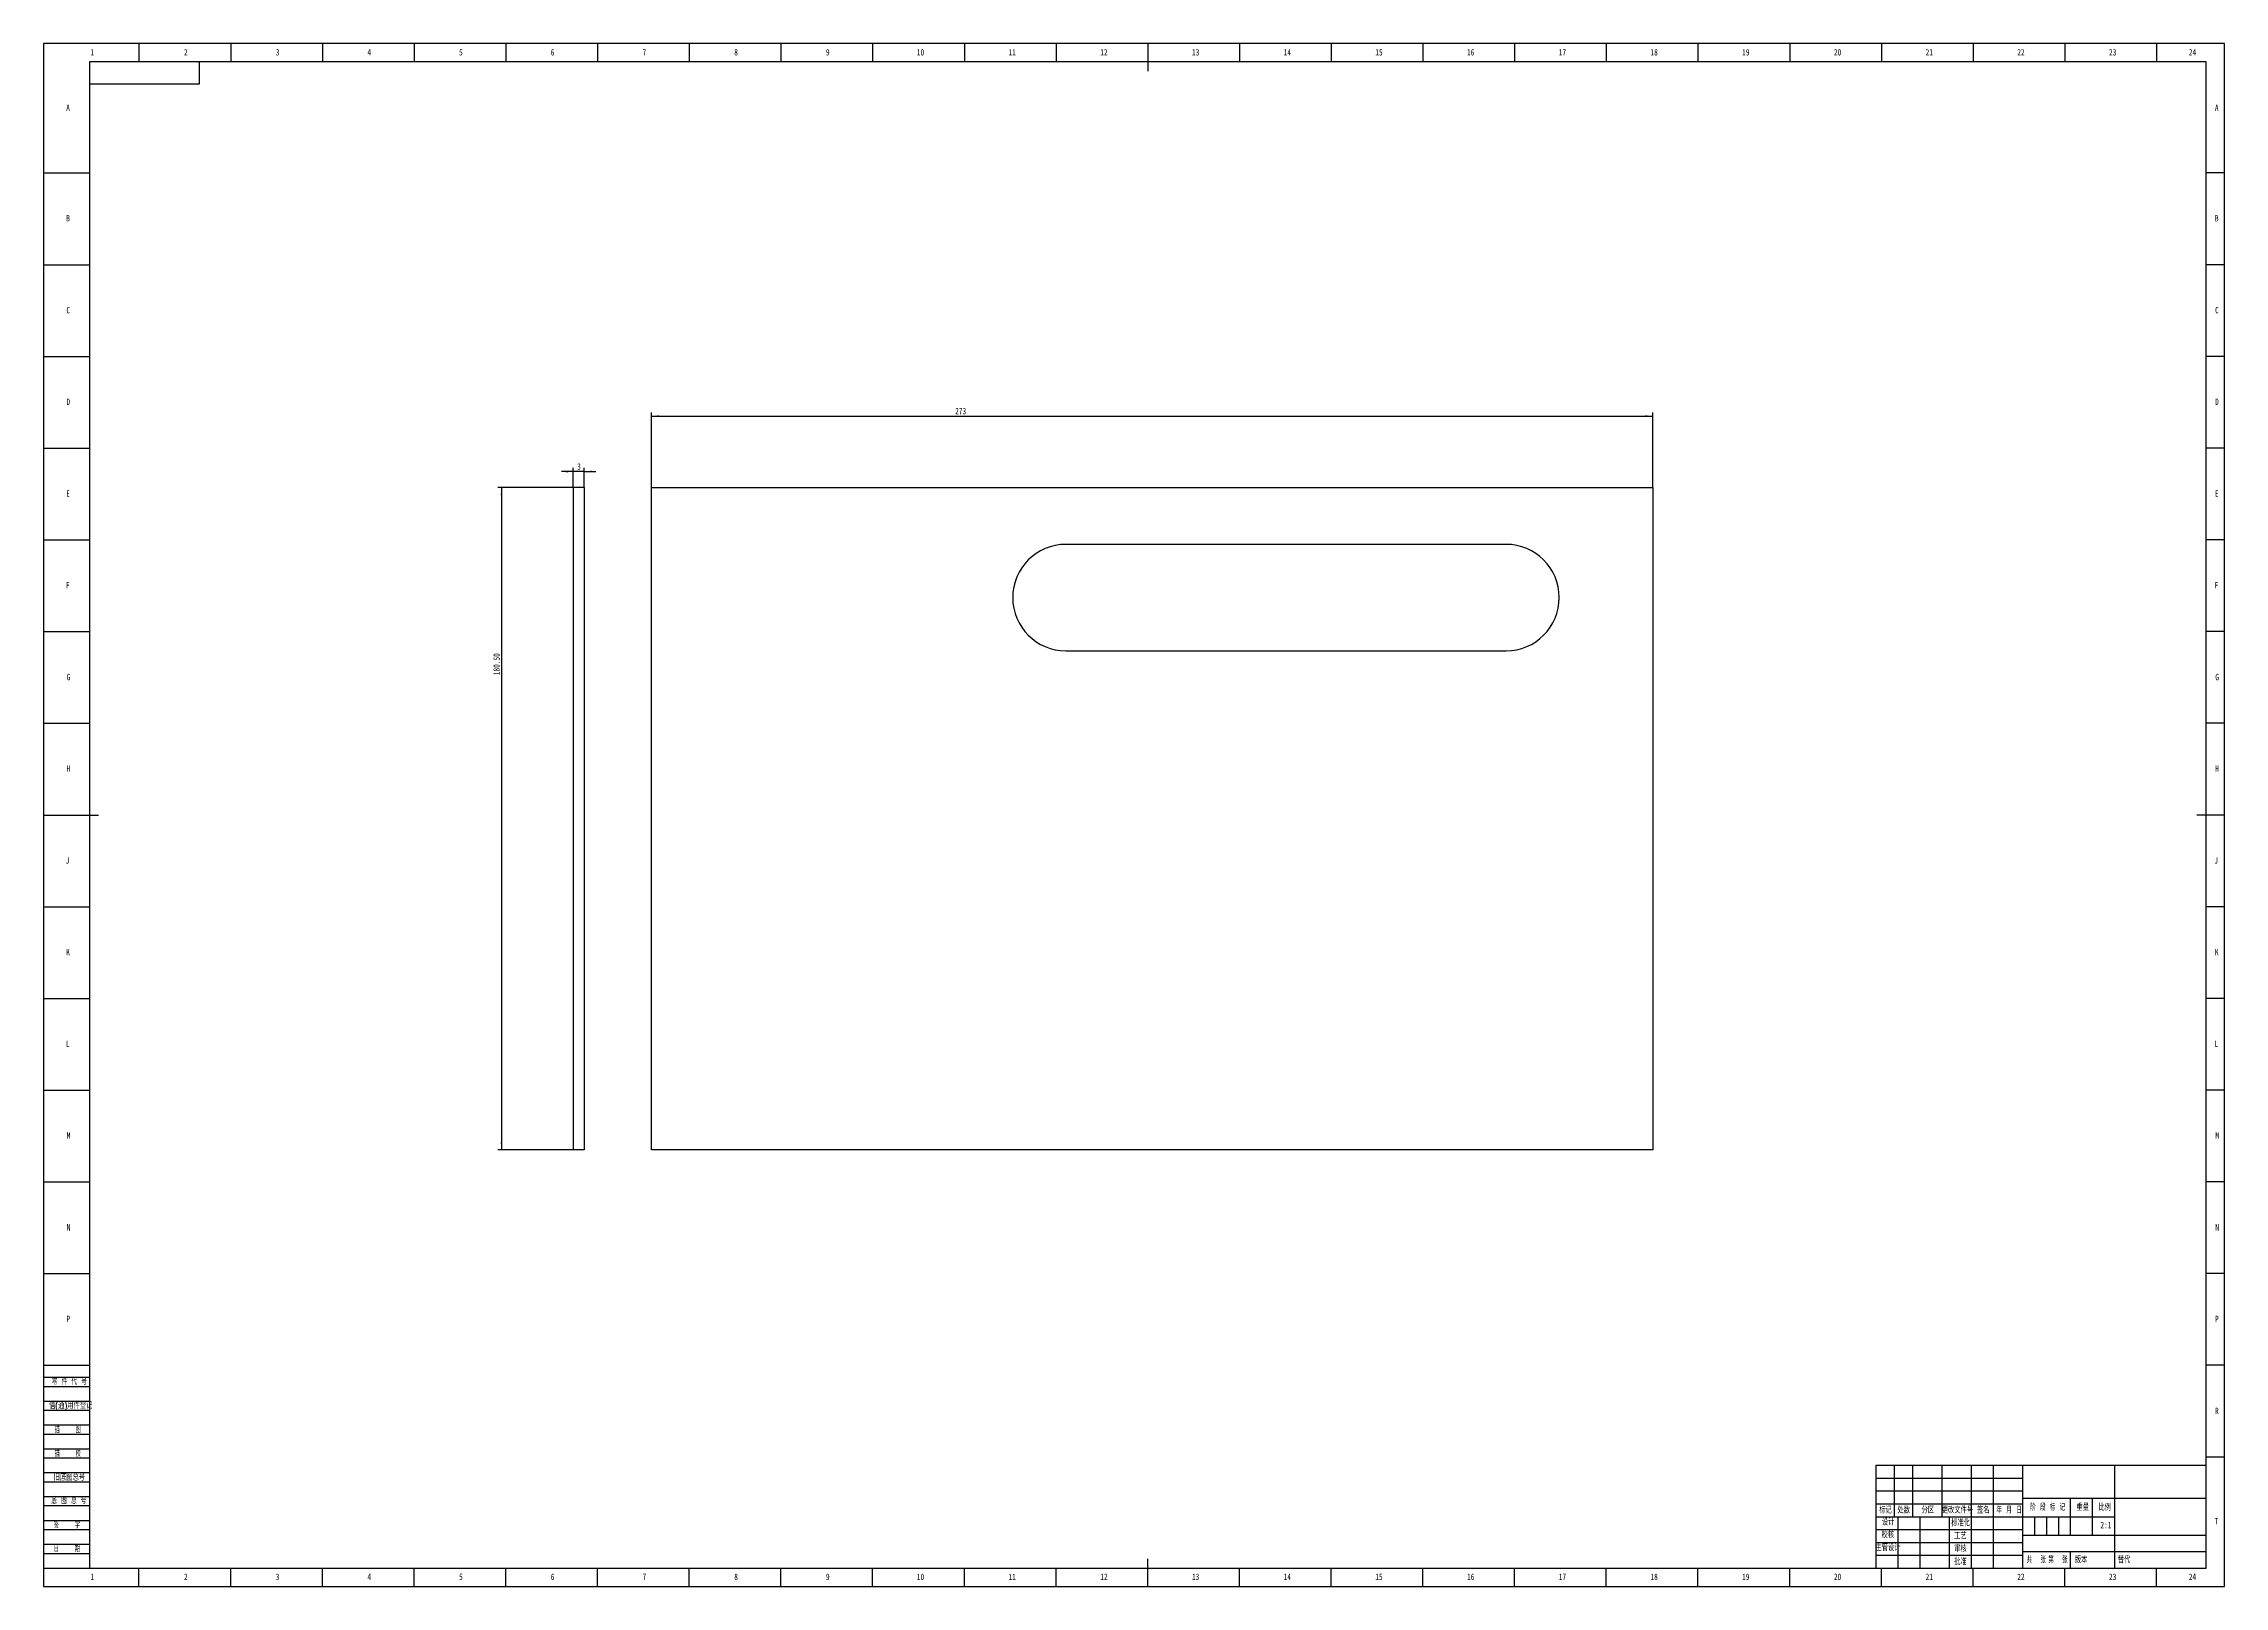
# Model space of a CAD drawing. Header units: millimetres. Extents: x 0 to 1189, y 0 to 841.
import ezdxf

# ---------------------------------------------------------------- set-up
doc = ezdxf.new("R2010")
doc.units = ezdxf.units.MM
for name, color, linetype in [('10', 7, 'Continuous'), ('5', 7, 'Continuous'), ('9', 7, 'Continuous'), ('SLD-0', 7, 'Continuous')]:
    doc.layers.add(name, color=color, linetype=linetype)
doc.styles.add('SLDTEXTSTYLE0', font='TXT', dxfattribs={"width": 0.7, "bigfont": 'bigfont'})
doc.styles.add('SLDTEXTSTYLE1', font='TXT', dxfattribs={"width": 0.6, "bigfont": 'bigfont'})
doc.styles.add('SLDTEXTSTYLE2', font='TXT', dxfattribs={"width": 0.614286, "bigfont": 'bigfont'})
doc.styles.add('SLDTEXTSTYLE3', font='TXT', dxfattribs={"width": 0.62, "bigfont": 'bigfont'})
doc.styles.add('SLDTEXTSTYLE4', font='TXT', dxfattribs={"width": 0.566667, "bigfont": 'bigfont'})
doc.styles.add('SLDTEXTSTYLE5', font='TXT', dxfattribs={"width": 0.7})
doc.dimstyles.new('SLDDIMSTYLE0', dxfattribs={"dimtxt": 3.5, "dimasz": 4.08, "dimexe": 0, "dimexo": 0.0625, "dimgap": 0.875, "dimtad": 2, "dimlfac": 0.5, "dimrnd": 1e-09, "dimzin": 12, "dimdsep": 46, "dimtxsty": 'SLDTEXTSTYLE5', "dimsah": 1, "dimcen": 0.09, "dimadec": 0, "dimazin": 3, "dimtfac": 1, "dimtofl": 0, "dimtmove": 0, "dimatfit": 3, "dimfxl": 1, "dimfrac": 2, "dimtolj": 1, "dimtzin": 12, "dimarcsym": 0})
doc.dimstyles.new('SLDDIMSTYLE1', dxfattribs={"dimtxt": 3.5, "dimasz": 4.08, "dimexe": 0, "dimexo": 0.0625, "dimgap": 0.875, "dimtad": 2, "dimlfac": 0.5, "dimrnd": 1e-09, "dimzin": 4, "dimdsep": 46, "dimtxsty": 'SLDTEXTSTYLE5', "dimsah": 1, "dimcen": 0.09, "dimadec": 0, "dimazin": 1, "dimtfac": 1, "dimtofl": 0, "dimtmove": 0, "dimatfit": 3, "dimfxl": 1, "dimfrac": 2, "dimtolj": 1, "dimtzin": 12, "dimarcsym": 0})
doc.dimstyles.new('SLDDIMSTYLE2', dxfattribs={"dimtxt": 3.5, "dimasz": 4.08, "dimexe": 0, "dimexo": 0.0625, "dimgap": 0.875, "dimtad": 2, "dimlfac": 0.5, "dimrnd": 1e-09, "dimzin": 12, "dimdsep": 46, "dimtxsty": 'SLDTEXTSTYLE5', "dimsah": 1, "dimcen": 0.09, "dimadec": 0, "dimazin": 3, "dimtfac": 1, "dimtmove": 0, "dimatfit": 0, "dimfxl": 1, "dimfrac": 2, "dimtolj": 1, "dimtzin": 12, "dimarcsym": 0})

# ---------------------------------------------------------------- blocks, each defined once
blk = doc.blocks.new('_D')
at = {"layer": '10'}
for p, q in [((331.4, 599), (331.4, 639.9)), ((331.4, 637.9), (877.4, 637.9)), ((877.4, 599), (877.4, 639.9))]:
    blk.add_line(p, q, dxfattribs=at)
for points in [[(331.4, 637.9), (335.4, 637.4), (335.4, 638.4)], [(877.4, 637.9), (873.3, 638.4), (873.3, 637.4)]]:
    blk.add_solid(points, dxfattribs=at)
at = {"layer": '10', "insert": (497, 642.4), "char_height": 3.5, "attachment_point": 1, "style": 'SLDTEXTSTYLE5'}
blk.add_mtext('273', dxfattribs=at)
blk = doc.blocks.new('_D_1')
at = {"layer": '10'}
for p, q in [((288.7, 599), (247.7, 599)), ((249.7, 599), (249.7, 238)), ((288.7, 238), (247.7, 238))]:
    blk.add_line(p, q, dxfattribs=at)
for points in [[(249.7, 599), (249.2, 594.9), (250.2, 594.9)], [(249.7, 238), (250.2, 242.1), (249.2, 242.1)]]:
    blk.add_solid(points, dxfattribs=at)
at = {"layer": '10', "insert": (245.2, 496.7), "char_height": 3.5, "attachment_point": 1, "rotation": 90, "style": 'SLDTEXTSTYLE5'}
blk.add_mtext('180.50', dxfattribs=at)
blk = doc.blocks.new('_D_2')
at = {"layer": '10'}
for p, q in [((288.7, 607.7), (282.4, 607.7)), ((288.7, 599), (288.7, 609.7)), ((294.7, 607.7), (288.7, 607.7)), ((294.7, 599), (294.7, 609.7)), ((294.7, 607.7), (301.1, 607.7))]:
    blk.add_line(p, q, dxfattribs=at)
for points in [[(288.7, 607.7), (284.6, 608.2), (284.6, 607.2)], [(294.7, 607.7), (298.8, 607.2), (298.8, 608.2)]]:
    blk.add_solid(points, dxfattribs=at)
at = {"layer": '10', "insert": (290.9, 612.2), "char_height": 3.5, "attachment_point": 1, "style": 'SLDTEXTSTYLE5'}
blk.add_mtext('3', dxfattribs=at)

msp = doc.modelspace()

# ---------------------------------------------------------------- linework, layer by layer
at = {"color": 7, "linetype": 'Continuous', "lineweight": 25}
for p, q in [((294.701, 599.03), (288.701, 599.03)), ((288.701, 599.03), (288.701, 238.03)), ((294.701, 599.03), (294.701, 238.03)), ((331.352, 599.03), (877.352, 599.03)), ((331.352, 238.03), (331.352, 599.03)), ((877.352, 599.03), (877.352, 238.03)), ((797.352, 568.03), (557.352, 568.03)), ((557.352, 510.03), (797.352, 510.03)), ((294.701, 238.03), (288.701, 238.03)), ((877.352, 238.03), (331.352, 238.03))]:
    msp.add_line(p, q, dxfattribs=at)
for centre, start, end in [((557.352, 539.03), 90, 270), ((797.352, 539.03), 270, 90)]:
    msp.add_arc(centre, 29, start, end, dxfattribs=at)
at = {"layer": '5', "color": 7}
for p, q in [((1189, 841), (0, 841)), ((0, 841), (0, 0)), ((1189, 0), (1189, 841)), ((0, 114), (25, 114)), ((0, 109), (25, 109)), ((0, 101), (25, 101)), ((0, 96), (25, 96)), ((0, 88), (25, 88)), ((0, 83), (25, 83)), ((0, 75), (25, 75)), ((0, 70), (25, 70)), ((0, 62), (25, 62)), ((0, 57), (25, 57)), ((0, 49), (25, 49)), ((999, 59), (1079, 59)), ((999, 52), (1079, 52)), ((0, 44), (25, 44)), ((0, 36), (25, 36)), ((1085.5, 38), (1085.5, 28)), ((1092, 38), (1092, 28)), ((1098.5, 38), (1098.5, 28)), ((0, 31), (25, 31)), ((0, 23), (25, 23)), ((0, 18), (25, 18)), ((0, 0), (1189, 0))]:
    msp.add_line(p, q, dxfattribs=at)
at = {"layer": '5'}
for p, q in [((52, 841), (52, 831.05)), ((102, 841), (102, 831.05)), ((152, 841), (152, 831.05)), ((202, 841), (202, 831.05)), ((252, 841), (252, 831.05)), ((302, 841), (302, 831.05)), ((352, 841), (352, 831.05)), ((402, 841), (402, 831.05)), ((452, 841), (452, 831.05)), ((502, 841), (502, 831.05)), ((552, 841), (552, 831.05)), ((652, 841), (652, 831.05)), ((702, 841), (702, 831.05)), ((752, 841), (752, 831.05)), ((802, 841), (802, 831.05)), ((852, 841), (852, 831.05)), ((902, 841), (902, 831.05)), ((952, 841), (952, 831.05)), ((1002, 841), (1002, 831.05)), ((1052, 841), (1052, 831.05)), ((1102, 841), (1102, 831.05)), ((1152, 841), (1152, 831.05)), ((0, 770.5), (25, 770.5)), ((1189, 770.5), (1179, 770.5)), ((0, 720.5), (25, 720.5)), ((1189, 720.5), (1179, 720.5)), ((0, 670.5), (25, 670.5)), ((1189, 670.5), (1179, 670.5)), ((0, 620.5), (25, 620.5)), ((1189, 620.5), (1179, 620.5)), ((0, 570.5), (25, 570.5)), ((1189, 570.5), (1179, 570.5)), ((0, 520.5), (25, 520.5)), ((1189, 520.5), (1179, 520.5)), ((0, 470.5), (25, 470.5)), ((1189, 470.5), (1179, 470.5)), ((0, 370.5), (25, 370.5)), ((1189, 370.5), (1179, 370.5)), ((0, 320.5), (25, 320.5)), ((1189, 320.5), (1179, 320.5)), ((0, 270.5), (25, 270.5)), ((1189, 270.5), (1179, 270.5)), ((0, 220.5), (25, 220.5)), ((1189, 220.5), (1179, 220.5)), ((0, 170.5), (25, 170.5)), ((1189, 170.5), (1179, 170.5)), ((0, 120.5), (25, 120.5)), ((1189, 120.5), (1179, 120.5)), ((1189, 70.5), (1179, 70.5)), ((52, 0), (52, 10)), ((102, 0), (102, 10)), ((152, 0), (152, 10)), ((202, 0), (202, 10)), ((252, 0), (252, 10)), ((302, 0), (302, 10)), ((352, 0), (352, 10)), ((402, 0), (402, 10)), ((452, 0), (452, 10)), ((502, 0), (502, 10)), ((552, 0), (552, 10)), ((652, 0), (652, 10)), ((702, 0), (702, 10)), ((752, 0), (752, 10)), ((802, 0), (802, 10)), ((852, 0), (852, 10)), ((902, 0), (902, 10)), ((952, 0), (952, 10)), ((1002, 0), (1002, 10)), ((1052, 0), (1052, 10)), ((1102, 0), (1102, 10)), ((1152, 0), (1152, 10))]:
    msp.add_line(p, q, dxfattribs=at)
at = {"layer": '5', "lineweight": 25}
for p, q in [((602, 841), (602, 826)), ((0, 420.5), (30, 420.5)), ((1189, 420.5), (1174, 420.5)), ((602, 0), (602, 15)), ((1105, 18.982), (1105, 10))]:
    msp.add_line(p, q, dxfattribs=at)
at = {"layer": '5', "color": 7, "lineweight": 25}
for p, q in [((1179, 831.05), (25, 831.05)), ((25, 831.05), (25, 10)), ((85, 819), (85, 831)), ((1179, 10), (1179, 831.05)), ((25, 819), (85, 819)), ((999, 66), (1179, 66)), ((999, 66), (999, 10)), ((1009, 66), (1009, 38)), ((1019, 66), (1019, 38)), ((1035, 66), (1035, 38)), ((1051, 66), (1051, 10)), ((1063, 66), (1063, 10)), ((1079, 66), (1079, 10)), ((1129, 66), (1129, 38)), ((1079, 48), (1179, 48)), ((1105, 48), (1105, 28)), ((1117, 48), (1117, 28)), ((999, 45), (1079, 45)), ((999, 38), (1129, 38)), ((1011, 38), (1011, 10)), ((1023, 38), (1023, 10)), ((1039, 38), (1039, 10)), ((1129, 38), (1129, 10)), ((999, 31), (1079, 31)), ((999, 24), (1079, 24)), ((1079, 28), (1179, 28)), ((999, 17), (1079, 17)), ((1079.006, 18.982), (1179, 18.982)), ((0, 10), (1179, 10))]:
    msp.add_line(p, q, dxfattribs=at)

# ---------------------------------------------------------------- texts
at = {"layer": '10', "char_height": 3.5, "attachment_point": 2}
for s, insert, style in [('1', (26.544, 838.039), 'SLDTEXTSTYLE5'), ('2', (77.544, 838.039), 'SLDTEXTSTYLE5'), ('3', (127.544, 838.039), 'SLDTEXTSTYLE5'), ('4', (177.544, 838.039), 'SLDTEXTSTYLE5'), ('5', (227.544, 838.039), 'SLDTEXTSTYLE5'), ('6', (277.547, 838.039), 'SLDTEXTSTYLE5'), ('7', (327.547, 838.039), 'SLDTEXTSTYLE5'), ('8', (377.547, 838.039), 'SLDTEXTSTYLE5'), ('9', (427.547, 838.039), 'SLDTEXTSTYLE5'), ('10', (478.089, 838.039), 'SLDTEXTSTYLE5'), ('11', (528.089, 838.039), 'SLDTEXTSTYLE5'), ('12', (578.089, 838.039), 'SLDTEXTSTYLE5'), ('13', (628.089, 838.039), 'SLDTEXTSTYLE5'), ('14', (678.089, 838.039), 'SLDTEXTSTYLE5'), ('15', (728.089, 838.039), 'SLDTEXTSTYLE5'), ('16', (778.091, 838.039), 'SLDTEXTSTYLE5'), ('17', (828.091, 838.039), 'SLDTEXTSTYLE5'), ('18', (878.091, 838.039), 'SLDTEXTSTYLE5'), ('19', (928.091, 838.039), 'SLDTEXTSTYLE5'), ('20', (978.089, 838.039), 'SLDTEXTSTYLE5'), ('21', (1028.089, 838.039), 'SLDTEXTSTYLE5'), ('22', (1078.089, 838.039), 'SLDTEXTSTYLE5'), ('23', (1128.089, 838.039), 'SLDTEXTSTYLE5'), ('24', (1171.589, 838.039), 'SLDTEXTSTYLE5'), ('A', (13.32, 807.712), 'SLDTEXTSTYLE5'), ('A', (1184.82, 807.712), 'SLDTEXTSTYLE5'), ('B', (13.32, 747.539), 'SLDTEXTSTYLE5'), ('B', (1184.82, 747.539), 'SLDTEXTSTYLE5'), ('C', (13.427, 697.462), 'SLDTEXTSTYLE5'), ('C', (1184.927, 697.462), 'SLDTEXTSTYLE5'), ('D', (13.43, 647.539), 'SLDTEXTSTYLE5'), ('D', (1184.93, 647.539), 'SLDTEXTSTYLE5'), ('E', (13.318, 597.462), 'SLDTEXTSTYLE5'), ('E', (1184.818, 597.462), 'SLDTEXTSTYLE5'), ('F', (13.224, 547.539), 'SLDTEXTSTYLE5'), ('F', (1184.724, 547.539), 'SLDTEXTSTYLE5'), ('G', (13.539, 497.462), 'SLDTEXTSTYLE5'), ('G', (1185.039, 497.462), 'SLDTEXTSTYLE5'), ('H', (13.43, 447.539), 'SLDTEXTSTYLE5'), ('H', (1184.93, 447.539), 'SLDTEXTSTYLE5'), ('J', (13.015, 397.462), 'SLDTEXTSTYLE5'), ('J', (1184.515, 397.462), 'SLDTEXTSTYLE5'), ('K', (13.32, 347.539), 'SLDTEXTSTYLE5'), ('K', (1184.82, 347.539), 'SLDTEXTSTYLE5'), ('L', (13.181, 297.462), 'SLDTEXTSTYLE5'), ('L', (1184.681, 297.462), 'SLDTEXTSTYLE5'), ('M', (13.597, 247.539), 'SLDTEXTSTYLE5'), ('M', (1185.097, 247.539), 'SLDTEXTSTYLE5'), ('N', (13.549, 197.462), 'SLDTEXTSTYLE5'), ('N', (1185.049, 197.462), 'SLDTEXTSTYLE5'), ('P', (13.444, 147.539), 'SLDTEXTSTYLE5'), ('P', (1184.944, 147.539), 'SLDTEXTSTYLE5'), ('R', (1184.93, 97.462), 'SLDTEXTSTYLE5'), ('T', (1184.656, 37.289), 'SLDTEXTSTYLE5'), ('校核', (1005.494, 29.857), 'SLDTEXTSTYLE0'), ('主管设计', (1005.562, 22.83), 'SLDTEXTSTYLE0'), ('1', (26.544, 6.962), 'SLDTEXTSTYLE5'), ('2', (77.544, 6.962), 'SLDTEXTSTYLE5'), ('3', (127.544, 6.962), 'SLDTEXTSTYLE5'), ('4', (177.544, 6.962), 'SLDTEXTSTYLE5'), ('5', (227.544, 6.962), 'SLDTEXTSTYLE5'), ('6', (277.547, 6.962), 'SLDTEXTSTYLE5'), ('7', (327.547, 6.962), 'SLDTEXTSTYLE5'), ('8', (377.547, 6.962), 'SLDTEXTSTYLE5'), ('9', (427.547, 6.962), 'SLDTEXTSTYLE5'), ('10', (478.089, 6.962), 'SLDTEXTSTYLE5'), ('11', (528.089, 6.962), 'SLDTEXTSTYLE5'), ('12', (578.089, 6.962), 'SLDTEXTSTYLE5'), ('13', (628.089, 6.962), 'SLDTEXTSTYLE5'), ('14', (678.089, 6.962), 'SLDTEXTSTYLE5'), ('15', (728.089, 6.962), 'SLDTEXTSTYLE5'), ('16', (778.091, 6.962), 'SLDTEXTSTYLE5'), ('17', (828.091, 6.962), 'SLDTEXTSTYLE5'), ('18', (878.091, 6.962), 'SLDTEXTSTYLE5'), ('19', (928.091, 6.962), 'SLDTEXTSTYLE5'), ('20', (978.089, 6.962), 'SLDTEXTSTYLE5'), ('21', (1028.089, 6.962), 'SLDTEXTSTYLE5'), ('22', (1078.089, 6.962), 'SLDTEXTSTYLE5'), ('23', (1128.089, 6.962), 'SLDTEXTSTYLE5'), ('24', (1171.589, 6.962), 'SLDTEXTSTYLE5')]:
    msp.add_mtext(s, dxfattribs=dict(at, insert=insert, style=style))
at = {"layer": '10', "color": 7, "insert": (1110.844, 16.188), "char_height": 3.5, "attachment_point": 2, "style": 'SLDTEXTSTYLE0'}
msp.add_mtext('版本', dxfattribs=at)
at = {"layer": '9', "color": 7, "char_height": 3.5}
for s, insert, attachment_point, style in [('零 件 代 号', (4.482, 113.36), 1, 'SLDTEXTSTYLE2'), ('借(通)用件登记', (2.933, 100.276), 1, 'SLDTEXTSTYLE0'), ('描    图', (13.129, 87.176), 2, 'SLDTEXTSTYLE4'), ('描    校', (13.129, 74.137), 2, 'SLDTEXTSTYLE4'), ('旧底图总号', (5.459, 61.201), 1, 'SLDTEXTSTYLE0'), ('底 图 总 号', (4.212, 48.433), 1, 'SLDTEXTSTYLE2'), ('标记', (1004.245, 43.306), 2, 'SLDTEXTSTYLE0'), ('设计', (1005.645, 36.767), 2, 'SLDTEXTSTYLE0'), ('处数', (1014.171, 43.306), 2, 'SLDTEXTSTYLE0'), ('分区', (1027.308, 43.306), 2, 'SLDTEXTSTYLE0'), ('更改文件号', (1043.482, 43.306), 2, 'SLDTEXTSTYLE0'), ('标准化', (1045.185, 36.358), 2, 'SLDTEXTSTYLE0'), ('签名', (1057.537, 43.306), 2, 'SLDTEXTSTYLE0'), ('年 月 日', (1071.61, 43.306), 2, 'SLDTEXTSTYLE3'), ('阶 段 标 记', (1092.651, 44.81), 2, 'SLDTEXTSTYLE2'), ('重量', (1111.794, 44.81), 2, 'SLDTEXTSTYLE0'), ('比例', (1123.679, 44.81), 2, 'SLDTEXTSTYLE0'), ('签    字', (12.691, 35.193), 2, 'SLDTEXTSTYLE4'), ('工艺', (1045.075, 29.23), 2, 'SLDTEXTSTYLE0'), ('日    期', (12.691, 22.233), 2, 'SLDTEXTSTYLE4'), ('批准', (1045.075, 15.216), 2, 'SLDTEXTSTYLE0'), ('审核', (1045.075, 22.249), 2, 'SLDTEXTSTYLE0'), ('共  张', (1086.383, 16.188), 2, 'SLDTEXTSTYLE1'), ('第  张', (1098.274, 16.188), 2, 'SLDTEXTSTYLE1')]:
    msp.add_mtext(s, dxfattribs=dict(at, insert=insert, attachment_point=attachment_point, style=style))
at = {"layer": 'SLD-0', "char_height": 3.5}
for s, insert, attachment_point, style in [('2:1', (1124.437, 35.158), 2, 'SLDTEXTSTYLE5'), ('替代', (1130.851, 16.188), 1, 'SLDTEXTSTYLE0')]:
    msp.add_mtext(s, dxfattribs=dict(at, insert=insert, attachment_point=attachment_point, style=style))

# ---------------------------------------------------------------- dimensions: what is measured, and where the dimension line sits
at = {"layer": '10'}
for base, p1, p2, dimstyle, picture, middle in [((877.352, 637.911), (331.352, 599.03), (877.352, 599.03), 'SLDDIMSTYLE0', '_D', (499.26, 637.911)), ((288.701, 607.727), (294.701, 599.03), (288.701, 599.03), 'SLDDIMSTYLE2', '_D_2', (291.642, 607.727))]:
    dim = msp.add_linear_dim(base=base, p1=p1, p2=p2, dimstyle=dimstyle, dxfattribs=at)
    dim.commit()
    dim.dimension.update_dxf_attribs({"geometry": picture, "text_midpoint": middle, "dimtype": 160})
dim = msp.add_linear_dim(base=(249.664, 238.03), p1=(288.701, 599.03), p2=(288.701, 238.03), angle=90, dimstyle='SLDDIMSTYLE1', dxfattribs=at)
dim.commit()
dim.dimension.update_dxf_attribs({"geometry": '_D_1', "text_midpoint": (249.664, 501.29), "dimtype": 160})

doc.saveas('drawing.dxf')
